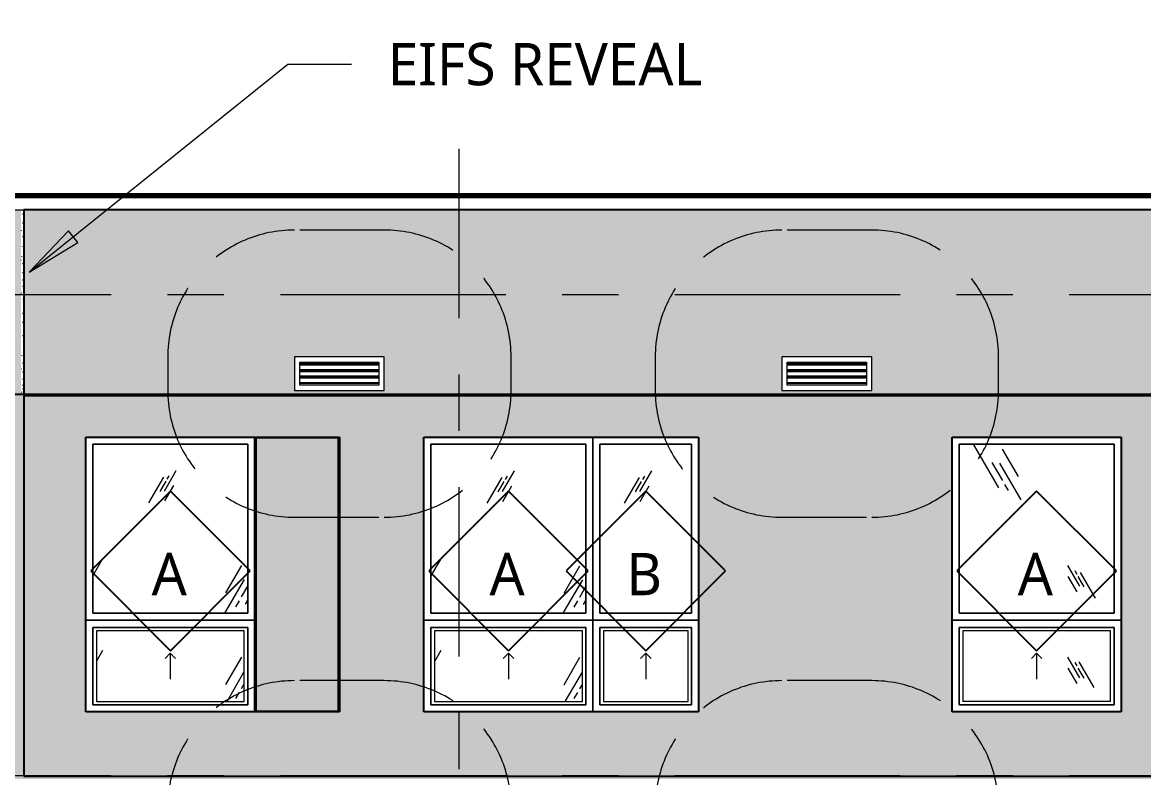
# Model space of a CAD drawing. Header units: inches. Extents: x 6 to 15224, y -733 to 6300.
# Drawn here: x 10764.1 to 11082.5, y 5859.9 to 6074.2 of the extents above; entities that cross this region are included whole.
import ezdxf

# ---------------------------------------------------------------- set-up
doc = ezdxf.new("R2010")
doc.units = ezdxf.units.IN
doc.header["$MEASUREMENT"] = 0
for name, pattern in [('Center 1_2_', [112, 64, -16, 16, -16]), ('Center 3_8_', [96, 48, -16, 16, -16]), ('Hidden 3_16_', [36, 24, -12])]:
    doc.linetypes.add(name, pattern=pattern)
for name, color, linetype, lineweight in [('A-DETL', 90, 'Continuous', 13), ('A-FLOR-LEVL', 51, 'Continuous', 13), ('A-GENM', 13, 'Continuous', 18), ('A-GLAZ', 151, 'Continuous', 25), ('A-GLAZ-IDEN', 152, 'Continuous', 25), ('A-GLAZ-SILL', 1, 'Continuous', 18), ('A-WALL', 113, 'Continuous', 25), ('A-WALL-PATT', 111, 'Continuous', 25), ('G-ANNO-TEXT', 231, 'Continuous', 13), ('M-EQPM', 50, 'Continuous', 18), ('M-EQPM-HDLN', 50, 'Hidden 3_16_', 13), ('S-GRID', 1, 'Continuous', 13)]:
    doc.layers.add(name, color=color, linetype=linetype, lineweight=lineweight)
doc.styles.add('Open Sans_5', font='OpenSans-Regular.ttf', dxfattribs={"height": 12})
pattern_1 = [(0, (10796.0429, 0), (5.12, 1.28), [0.16896, -3.671, 0.16896, -3.671, -20.48]), (0, (10796.0429, 0), (5.12, 1.28), [-7.68, 0.16896, -7.511, 0.16896, -3.671, -8.96]), (0, (10796.0429, 0), (5.12, 1.28), [-19.2, 0.16896, -2.391, 0.16896, -6.231]), (120, (10797.9629, 0.64), (-3.66851252, 3.79405007), [0.16896, -3.671, 0.16896, -3.671, -20.48]), (120, (10797.9629, 0.64), (-3.66851252, 3.79405007), [-7.68, 0.16896, -7.511, 0.16896, -3.671, -8.96]), (120, (10797.9629, 0.64), (-3.66851252, 3.79405007), [-19.2, 0.16896, -2.391, 0.16896, -6.231]), (240, (10798.6029, 3.2), (-1.45148748, -5.07405007), [0.16896, -3.671, 0.16896, -3.671, -20.48]), (240, (10798.6029, 3.2), (-1.45148748, -5.07405007), [-7.68, 0.16896, -7.511, 0.16896, -3.671, -8.96]), (240, (10798.6029, 3.2), (-1.45148748, -5.07405007), [-19.2, 0.16896, -2.391, 0.16896, -6.231])]

# ---------------------------------------------------------------- blocks, each defined once
blk = doc.blocks.new('1-2 WD Adaptive - 2_-6_x6_-6_-V166-EAST ELEVATION')
at = {"layer": 'A-GLAZ', "lineweight": 13}
h = blk.add_hatch(dxfattribs=at)
h.set_pattern_fill('FP_348', color=256, style=0, pattern_type=2)
h.set_pattern_definition([(59.808, (2604.497, 5432.806), (144.0017, 239.99866), [9, -754.581]), (59.808, (2603.763, 5426.193), (144.0017, 239.99866), [12, -751.581]), (59.808, (2608.948, 5431.623), (144.0017, 239.99866), [6, -757.581]), (59.808, (2607.359, 5428.844), (144.0017, 239.99866), [2, -761.581]), (59.808, (2610.054, 5429.598), (144.0017, 239.99866), [15, -748.581]), (59.808, (2635.472, 5399.404), (144.0017, 239.99866), [5.063, -758.519]), (59.808, (2635.031, 5401.668), (144.0017, 239.99866), [6.75, -756.831]), (59.808, (2633.822, 5401.525), (144.0017, 239.99866), [3.375, -760.206]), (59.808, (2635.853, 5405.029), (144.0017, 239.99866), [1.125, -762.456]), (59.808, (2630.639, 5398.297), (144.0017, 239.99866), [8.437, -755.144])])
h.paths.add_polyline_path([(2584, 5395), (2610, 5395), (2610, 5443), (2584, 5443), (2584, 5421)])
at = {"layer": 'A-GLAZ-SILL', "lineweight": 13}
h = blk.add_hatch(dxfattribs=at)
h.set_pattern_fill('FP_347', color=256, style=0, pattern_type=2)
h.set_pattern_definition([(59.808, (2604.497, 5406.806), (144.0017, 239.99866), [9, -754.581]), (59.808, (2603.763, 5400.193), (144.0017, 239.99866), [12, -751.581]), (59.808, (2608.948, 5405.623), (144.0017, 239.99866), [6, -757.581]), (59.808, (2607.359, 5402.844), (144.0017, 239.99866), [2, -761.581]), (59.808, (2610.054, 5403.598), (144.0017, 239.99866), [15, -748.581]), (59.808, (2635.472, 5373.404), (144.0017, 239.99866), [5.063, -758.519]), (59.808, (2635.031, 5375.668), (144.0017, 239.99866), [6.75, -756.831]), (59.808, (2633.822, 5375.525), (144.0017, 239.99866), [3.375, -760.206]), (59.808, (2635.853, 5379.029), (144.0017, 239.99866), [1.125, -762.456]), (59.808, (2630.639, 5372.297), (144.0017, 239.99866), [8.438, -755.144])])
h.paths.add_polyline_path([(2598.29, 5370), (2609, 5370), (2609, 5390), (2585, 5390), (2585, 5370)])
at = {"layer": 'A-GLAZ', "lineweight": 13}
for p, q in [((2582, 5393), (2582, 5445)), ((2582, 5445), (2612, 5445)), ((2582, 5367), (2582, 5445)), ((2612, 5445), (2612, 5367)), ((2610, 5443), (2584, 5443)), ((2584, 5443), (2584, 5395)), ((2610, 5395), (2610, 5443)), ((2584, 5395), (2610, 5395)), ((2582, 5367), (2582, 5393)), ((2582, 5393), (2612, 5393)), ((2612, 5393), (2582, 5393)), ((2610, 5391), (2584, 5391)), ((2584, 5391), (2584, 5369)), ((2610, 5369), (2610, 5391)), ((2584, 5369), (2610, 5369)), ((2612, 5367), (2582, 5367))]:
    blk.add_line(p, q, dxfattribs=at)
at = {"layer": 'A-GLAZ', "linetype": 'Hidden 3_16_', "lineweight": 13}
for q in [(2595.5, 5382.17), (2598.5, 5382.17), (2597, 5376.33)]:
    blk.add_line((2597, 5383.67), q, dxfattribs=at)
at = {"layer": 'A-GLAZ-SILL'}
for p, q in [((2584, 5443), (2610, 5443)), ((2584, 5395), (2584, 5443)), ((2610, 5443), (2584, 5443)), ((2584, 5443), (2584, 5395)), ((2610, 5443), (2610, 5395)), ((2610, 5395), (2610, 5443)), ((2610, 5395), (2584, 5395)), ((2584, 5395), (2610, 5395)), ((2584, 5391), (2610, 5391)), ((2584, 5369), (2584, 5391)), ((2610, 5391), (2584, 5391)), ((2584, 5391), (2584, 5369)), ((2609, 5390), (2585, 5390)), ((2585, 5390), (2585, 5370)), ((2609, 5370), (2609, 5390)), ((2610, 5391), (2610, 5369)), ((2610, 5369), (2610, 5391)), ((2610, 5369), (2584, 5369)), ((2584, 5369), (2610, 5369)), ((2585, 5370), (2609, 5370))]:
    blk.add_line(p, q, dxfattribs=at)
blk = doc.blocks.new('1-2 WD Adaptive - 4-0_x6_-6_-V167-EAST ELEVATION')
at = {"layer": 'A-GLAZ', "lineweight": 13}
h = blk.add_hatch(dxfattribs=at)
h.set_pattern_fill('FP_350', color=256, style=0, pattern_type=2)
h.set_pattern_definition([(59.808, (2565.497, 5432.806), (144.0017, 239.99866), [9, -754.581]), (59.808, (2564.763, 5426.193), (144.0017, 239.99866), [12, -751.581]), (59.808, (2569.948, 5431.623), (144.0017, 239.99866), [6, -757.581]), (59.808, (2568.359, 5428.844), (144.0017, 239.99866), [2, -761.581]), (59.808, (2571.054, 5429.598), (144.0017, 239.99866), [15, -748.581]), (59.808, (2596.472, 5399.404), (144.0017, 239.99866), [5.063, -758.519]), (59.808, (2596.031, 5401.668), (144.0017, 239.99866), [6.75, -756.831]), (59.808, (2594.822, 5401.525), (144.0017, 239.99866), [3.375, -760.206]), (59.808, (2596.853, 5405.029), (144.0017, 239.99866), [1.125, -762.456]), (59.808, (2591.639, 5398.297), (144.0017, 239.99866), [8.437, -755.144])])
h.paths.add_polyline_path([(2580, 5395), (2580, 5443), (2536, 5443), (2536, 5395)])
at = {"layer": 'A-GLAZ-SILL', "lineweight": 13}
h = blk.add_hatch(dxfattribs=at)
h.set_pattern_fill('FP_349', color=256, style=0, pattern_type=2)
h.set_pattern_definition([(59.808, (2565.497, 5406.806), (144.0017, 239.99866), [9, -754.581]), (59.808, (2564.763, 5400.193), (144.0017, 239.99866), [12, -751.581]), (59.808, (2569.948, 5405.623), (144.0017, 239.99866), [6, -757.581]), (59.808, (2568.359, 5402.844), (144.0017, 239.99866), [2, -761.581]), (59.808, (2571.054, 5403.598), (144.0017, 239.99866), [15, -748.581]), (59.808, (2596.472, 5373.404), (144.0017, 239.99866), [5.063, -758.519]), (59.808, (2596.031, 5375.668), (144.0017, 239.99866), [6.75, -756.831]), (59.808, (2594.822, 5375.525), (144.0017, 239.99866), [3.375, -760.206]), (59.808, (2596.853, 5379.029), (144.0017, 239.99866), [1.125, -762.456]), (59.808, (2591.639, 5372.297), (144.0017, 239.99866), [8.438, -755.144])])
h.paths.add_polyline_path([(2557, 5370), (2579, 5370), (2579, 5390), (2537, 5390), (2537, 5370)])
at = {"layer": 'A-GLAZ', "lineweight": 13}
for p, q in [((2534, 5445), (2582, 5445)), ((2534, 5367), (2534, 5445)), ((2582, 5445), (2582, 5393)), ((2582, 5445), (2582, 5367)), ((2580, 5443), (2536, 5443)), ((2536, 5443), (2536, 5395)), ((2580, 5395), (2580, 5443)), ((2536, 5395), (2580, 5395)), ((2534, 5393), (2582, 5393)), ((2582, 5393), (2534, 5393)), ((2580, 5391), (2536, 5391)), ((2536, 5391), (2536, 5369)), ((2580, 5369), (2580, 5391)), ((2582, 5393), (2582, 5367)), ((2536, 5369), (2580, 5369)), ((2582, 5367), (2534, 5367))]:
    blk.add_line(p, q, dxfattribs=at)
at = {"layer": 'A-GLAZ', "linetype": 'Hidden 3_16_', "lineweight": 13}
for q in [(2556.5, 5382.17), (2559.5, 5382.17), (2558, 5376.33)]:
    blk.add_line((2558, 5383.67), q, dxfattribs=at)
at = {"layer": 'A-GLAZ-SILL'}
for p, q in [((2536, 5443), (2580, 5443)), ((2536, 5395), (2536, 5443)), ((2580, 5443), (2536, 5443)), ((2536, 5443), (2536, 5395)), ((2580, 5443), (2580, 5395)), ((2580, 5395), (2580, 5443)), ((2580, 5395), (2536, 5395)), ((2536, 5395), (2580, 5395)), ((2536, 5391), (2580, 5391)), ((2536, 5369), (2536, 5391)), ((2580, 5391), (2536, 5391)), ((2536, 5391), (2536, 5369)), ((2579, 5390), (2537, 5390)), ((2537, 5390), (2537, 5370)), ((2579, 5370), (2579, 5390)), ((2580, 5391), (2580, 5369)), ((2580, 5369), (2580, 5391)), ((2580, 5369), (2536, 5369)), ((2536, 5369), (2580, 5369)), ((2537, 5370), (2579, 5370))]:
    blk.add_line(p, q, dxfattribs=at)
blk = doc.blocks.new('1-2 WD Adaptive-Color Side Panel-TS - 4-0_x6_-6_-17821693-EAST ELEVATION')
at = {"layer": 'A-GLAZ', "lineweight": 13}
blk.add_hatch(color=256, dxfattribs=at).paths.add_polyline_path([(3317.11, 5367.25), (3325.75, 5367.25), (3325.75, 5444.75), (3302.25, 5444.75), (3302.25, 5367.25)])
h = blk.add_hatch(dxfattribs=at)
h.set_pattern_fill('FP_342', color=256, style=0, pattern_type=2)
h.set_pattern_definition([(59.808, (3285.497, 5432.806), (144.0017, 239.99866), [9, -754.581]), (59.808, (3284.763, 5426.193), (144.0017, 239.99866), [12, -751.581]), (59.808, (3289.948, 5431.623), (144.0017, 239.99866), [6, -757.581]), (59.808, (3288.359, 5428.844), (144.0017, 239.99866), [2, -761.581]), (59.808, (3291.054, 5429.598), (144.0017, 239.99866), [15, -748.581]), (59.808, (3316.472, 5399.404), (144.0017, 239.99866), [5.063, -758.519]), (59.808, (3316.031, 5401.668), (144.0017, 239.99866), [6.75, -756.831]), (59.808, (3314.822, 5401.525), (144.0017, 239.99866), [3.375, -760.206]), (59.808, (3316.853, 5405.029), (144.0017, 239.99866), [1.125, -762.456]), (59.808, (3311.639, 5398.297), (144.0017, 239.99866), [8.437, -755.144])])
h.paths.add_polyline_path([(3300, 5395), (3300, 5443), (3256, 5443), (3256, 5395)])
at = {"layer": 'A-GLAZ-SILL', "lineweight": 13}
h = blk.add_hatch(dxfattribs=at)
h.set_pattern_fill('FP_341', color=256, style=0, pattern_type=2)
h.set_pattern_definition([(59.808, (3285.497, 5406.806), (144.0017, 239.99866), [9, -754.581]), (59.808, (3284.763, 5400.193), (144.0017, 239.99866), [12, -751.581]), (59.808, (3289.948, 5405.623), (144.0017, 239.99866), [6, -757.581]), (59.808, (3288.359, 5402.844), (144.0017, 239.99866), [2, -761.581]), (59.808, (3291.054, 5403.598), (144.0017, 239.99866), [15, -748.581]), (59.808, (3316.472, 5373.404), (144.0017, 239.99866), [5.063, -758.519]), (59.808, (3316.031, 5375.668), (144.0017, 239.99866), [6.75, -756.831]), (59.808, (3314.822, 5375.525), (144.0017, 239.99866), [3.375, -760.206]), (59.808, (3316.853, 5379.029), (144.0017, 239.99866), [1.125, -762.456]), (59.808, (3311.639, 5372.297), (144.0017, 239.99866), [8.438, -755.144])])
h.paths.add_polyline_path([(3277, 5370), (3299, 5370), (3299, 5390), (3257, 5390), (3257, 5370)])
at = {"layer": 'A-GLAZ', "lineweight": 13}
for p, q in [((3254, 5367), (3254, 5445)), ((3254, 5445), (3302, 5445)), ((3302, 5445), (3302, 5367)), ((3300, 5443), (3256, 5443)), ((3256, 5443), (3256, 5395)), ((3300, 5395), (3300, 5443)), ((3256, 5395), (3300, 5395)), ((3254, 5393), (3302, 5393)), ((3302, 5393), (3254, 5393)), ((3300, 5391), (3256, 5391)), ((3256, 5391), (3256, 5369)), ((3300, 5369), (3300, 5391)), ((3256, 5369), (3300, 5369)), ((3302, 5367), (3254, 5367))]:
    blk.add_line(p, q, dxfattribs=at)
at = {"layer": 'A-GLAZ'}
for p, q in [((3325.75, 5444.75), (3302.25, 5444.75)), ((3302.25, 5444.75), (3302.25, 5367.25)), ((3325.75, 5367.25), (3325.75, 5444.75)), ((3302.25, 5367.25), (3325.75, 5367.25))]:
    blk.add_line(p, q, dxfattribs=at)
at = {"layer": 'A-GLAZ', "linetype": 'Hidden 3_16_', "lineweight": 13}
for q in [(3276.5, 5382.17), (3279.5, 5382.17), (3278, 5376.33)]:
    blk.add_line((3278, 5383.67), q, dxfattribs=at)
at = {"layer": 'A-GLAZ-SILL'}
for p, q in [((3256, 5443), (3300, 5443)), ((3256, 5395), (3256, 5443)), ((3300, 5443), (3256, 5443)), ((3256, 5443), (3256, 5395)), ((3300, 5443), (3300, 5395)), ((3300, 5395), (3300, 5443)), ((3300, 5395), (3256, 5395)), ((3256, 5395), (3300, 5395)), ((3256, 5391), (3300, 5391)), ((3256, 5369), (3256, 5391)), ((3300, 5391), (3256, 5391)), ((3256, 5391), (3256, 5369)), ((3299, 5390), (3257, 5390)), ((3257, 5390), (3257, 5370)), ((3299, 5370), (3299, 5390)), ((3300, 5391), (3300, 5369)), ((3300, 5369), (3300, 5391)), ((3300, 5369), (3256, 5369)), ((3256, 5369), (3300, 5369)), ((3257, 5370), (3299, 5370))]:
    blk.add_line(p, q, dxfattribs=at)
blk = doc.blocks.new('1-2 WD Adaptive - 4-0_x6_-6_-17821694-EAST ELEVATION')
at = {"layer": 'A-GLAZ', "lineweight": 13}
h = blk.add_hatch(dxfattribs=at)
h.set_pattern_fill('FP_376', color=256, style=0, pattern_type=2)
h.set_pattern_definition([(120.192, (2166.503, 5944.306), (-144.0017, 239.99866), [9, -754.581]), (120.192, (2167.237, 5937.693), (-144.0017, 239.99866), [12, -751.581]), (120.192, (2162.052, 5943.123), (-144.0017, 239.99866), [6, -757.581]), (120.192, (2163.641, 5940.344), (-144.0017, 239.99866), [2, -761.581]), (120.192, (2160.946, 5941.098), (-144.0017, 239.99866), [15, -748.581]), (120.192, (2135.528, 5910.904), (-144.0017, 239.99866), [5.063, -758.519]), (120.192, (2135.969, 5913.168), (-144.0017, 239.99866), [6.75, -756.831]), (120.192, (2137.178, 5913.025), (-144.0017, 239.99866), [3.375, -760.206]), (120.192, (2135.147, 5916.529), (-144.0017, 239.99866), [1.125, -762.456]), (120.192, (2140.361, 5909.797), (-144.0017, 239.99866), [8.437, -755.144])])
h.paths.add_polyline_path([(2152, 5906.5), (2196, 5906.5), (2196, 5954.5), (2152, 5954.5), (2152, 5910.5)])
at = {"layer": 'A-GLAZ-SILL', "lineweight": 13}
h = blk.add_hatch(dxfattribs=at)
h.set_pattern_fill('FP_375', color=256, style=0, pattern_type=2)
h.set_pattern_definition([(120.192, (2166.503, 5918.306), (-144.0017, 239.99866), [9, -754.581]), (120.192, (2167.237, 5911.693), (-144.0017, 239.99866), [12, -751.581]), (120.192, (2162.052, 5917.123), (-144.0017, 239.99866), [6, -757.581]), (120.192, (2163.641, 5914.344), (-144.0017, 239.99866), [2, -761.581]), (120.192, (2160.946, 5915.098), (-144.0017, 239.99866), [15, -748.581]), (120.192, (2135.528, 5884.904), (-144.0017, 239.99866), [5.063, -758.519]), (120.192, (2135.969, 5887.168), (-144.0017, 239.99866), [6.75, -756.831]), (120.192, (2137.178, 5887.025), (-144.0017, 239.99866), [3.375, -760.206]), (120.192, (2135.147, 5890.529), (-144.0017, 239.99866), [1.125, -762.456]), (120.192, (2140.361, 5883.797), (-144.0017, 239.99866), [8.438, -755.144])])
h.paths.add_polyline_path([(2175, 5881.5), (2195, 5881.5), (2195, 5901.5), (2153, 5901.5), (2153, 5881.5), (2173, 5881.5)])
at = {"layer": 'A-GLAZ', "lineweight": 13}
for p, q in [((2198, 5956.5), (2150, 5956.5)), ((2150, 5956.5), (2150, 5878.5)), ((2152, 5954.5), (2152, 5906.5)), ((2196, 5954.5), (2152, 5954.5)), ((2196, 5906.5), (2196, 5954.5)), ((2198, 5878.5), (2198, 5956.5)), ((2152, 5906.5), (2196, 5906.5)), ((2198, 5904.5), (2150, 5904.5)), ((2150, 5904.5), (2198, 5904.5)), ((2152, 5902.5), (2152, 5880.5)), ((2196, 5902.5), (2152, 5902.5)), ((2196, 5880.5), (2196, 5902.5)), ((2152, 5880.5), (2196, 5880.5)), ((2150, 5878.5), (2198, 5878.5))]:
    blk.add_line(p, q, dxfattribs=at)
at = {"layer": 'A-GLAZ', "linetype": 'Hidden 3_16_', "lineweight": 13}
for q in [(2172.5, 5893.67), (2175.5, 5893.67), (2174, 5887.83)]:
    blk.add_line((2174, 5895.17), q, dxfattribs=at)
at = {"layer": 'A-GLAZ-SILL'}
for p, q in [((2152, 5954.5), (2196, 5954.5)), ((2152, 5906.5), (2152, 5954.5)), ((2196, 5954.5), (2152, 5954.5)), ((2152, 5954.5), (2152, 5906.5)), ((2196, 5954.5), (2196, 5906.5)), ((2196, 5906.5), (2196, 5954.5)), ((2196, 5906.5), (2152, 5906.5)), ((2152, 5906.5), (2196, 5906.5)), ((2152, 5902.5), (2196, 5902.5)), ((2152, 5880.5), (2152, 5902.5)), ((2196, 5902.5), (2152, 5902.5)), ((2152, 5902.5), (2152, 5880.5)), ((2196, 5902.5), (2196, 5880.5)), ((2196, 5880.5), (2196, 5902.5)), ((2153, 5901.5), (2153, 5881.5)), ((2195, 5901.5), (2153, 5901.5)), ((2195, 5881.5), (2195, 5901.5)), ((2196, 5880.5), (2152, 5880.5)), ((2152, 5880.5), (2196, 5880.5)), ((2195, 5881.5), (2153, 5881.5))]:
    blk.add_line(p, q, dxfattribs=at)
blk = doc.blocks.new('ME Louvers w Trim-AM - 24_ x 8_-17810076-EAST ELEVATION')
at = {"layer": 'A-GENM', "lineweight": 13}
for p, q in [((355.25, 5465.75), (332.75, 5465.75)), ((332.75, 5465.48), (355.25, 5465.48)), ((355.25, 5464.1), (332.75, 5464.1)), ((355.25, 5463.95), (332.75, 5463.95)), ((355.25, 5463.9), (332.75, 5463.9)), ((332.75, 5463.63), (355.25, 5463.63)), ((355.25, 5462.25), (332.75, 5462.25)), ((355.25, 5462.1), (332.75, 5462.1)), ((355.25, 5462.05), (332.75, 5462.05)), ((332.75, 5461.78), (355.25, 5461.78)), ((355.25, 5460.4), (332.75, 5460.4)), ((355.25, 5460.25), (332.75, 5460.25))]:
    blk.add_line(p, q, dxfattribs=at)
at = {"layer": 'M-EQPM'}
for p, q in [((331.25, 5467.75), (331.25, 5458.25)), ((356.75, 5467.75), (331.25, 5467.75)), ((356.75, 5458.25), (356.75, 5467.75)), ((332.75, 5466.25), (355.25, 5466.25)), ((332.75, 5459.75), (332.75, 5466.25)), ((355.25, 5466.25), (355.25, 5459.75)), ((331.25, 5458.25), (356.75, 5458.25)), ((355.25, 5459.75), (332.75, 5459.75))]:
    blk.add_line(p, q, dxfattribs=at)
at = {"layer": 'M-EQPM-HDLN'}
for p, q in [((356.75, 5503.75), (331.25, 5503.75)), ((295.25, 5467.75), (295.25, 5458.25)), ((392.75, 5458.25), (392.75, 5467.75)), ((331.25, 5422.25), (356.75, 5422.25))]:
    blk.add_line(p, q, dxfattribs=at)
for centre, start, end in [((331.25, 5467.75), 90, 180), ((356.75, 5467.75), 0, 90), ((331.25, 5458.25), 180, 270), ((356.75, 5458.25), 270, 360)]:
    blk.add_arc(centre, 36, start, end, dxfattribs=at)
blk = doc.blocks.new('TAG Window-AM - Standard-51685-EAST ELEVATION')
at = {"layer": 'A-GLAZ-IDEN'}
for p, q in [((3827, 5941.13), (3804.37, 5918.5)), ((3849.63, 5918.5), (3827, 5941.13)), ((3804.37, 5918.5), (3827, 5895.87)), ((3827, 5895.87), (3849.63, 5918.5))]:
    blk.add_line(p, q, dxfattribs=at)

msp = doc.modelspace()

# ---------------------------------------------------------------- hatches: boundary and pattern name
at = {"layer": 'A-WALL-PATT', "lineweight": 13}
h = msp.add_hatch(dxfattribs=at)
h.set_pattern_fill('FP_310', color=256, style=0, pattern_type=2)
h.set_pattern_definition(pattern_1)
h.paths.add_polyline_path([(10463.51838735, 5968.625), (10763.74192555, 5968.625), (10763.74192555, 6021), (9889.11692555, 6021), (9889.11692555, 5968.625), (10447.18155402, 5968.625)])
h.paths.add_polyline_path([(8993.20338735, 5968.625), (9023.36692555, 5968.625), (9023.36692555, 6021), (8815.17942555, 6021), (8815.17942555, 5969.375), (8816.17942555, 5969.375), (8816.17942555, 5968.625)])
h.paths.add_polyline_path([(12348.55442555, 5968.625), (12348.55442555, 6021), (11659.92942555, 6021), (11659.92942555, 5968.625), (12325.91738735, 5968.625)])
h.paths.add_polyline_path([(9024.11692555, 5968.625), (9888.36692555, 5968.625), (9888.36692555, 6021), (9024.11692555, 6021), (9024.11692555, 5994.74123849)])
h.paths.add_polyline_path([(11659.17942555, 5968.625), (11659.17942555, 6021), (10764.49192555, 6021), (10764.49192555, 5968.625), (11656.10722069, 5968.625)])
h.paths.add_polyline_path([(10253.80442555, 5969.75), (10229.80442555, 5969.75), (10229.80442555, 5979.25), (10255.30442555, 5979.25), (10255.30442555, 5969.75)])
h.paths.add_polyline_path([(9053.80442555, 5969.75), (9053.80442555, 5979.25), (9079.30442555, 5979.25), (9079.30442555, 5969.75), (9055.30442555, 5969.75)])
h.paths.add_polyline_path([(11867.80442555, 5969.75), (11843.80442555, 5969.75), (11843.80442555, 5979.25), (11869.30442555, 5979.25), (11869.30442555, 5969.75), (11868.48605402, 5969.75)])
h.paths.add_polyline_path([(11291.80442555, 5969.75), (11267.80442555, 5969.75), (11267.80442555, 5979.25), (11293.30442555, 5979.25), (11293.30442555, 5969.75)])
h.paths.add_polyline_path([(12083.80442555, 5969.75), (12083.80442555, 5979.25), (12109.30442555, 5979.25), (12109.30442555, 5969.75), (12085.30442555, 5969.75)])
h.paths.add_polyline_path([(11597.80442555, 5969.75), (11597.80442555, 5979.25), (11623.30442555, 5979.25), (11623.30442555, 5969.75), (11599.30442555, 5969.75)])
h.paths.add_polyline_path([(10043.80442555, 5969.75), (10019.80442555, 5969.75), (10019.80442555, 5979.25), (10045.30442555, 5979.25), (10045.30442555, 5969.75)])
h.paths.add_polyline_path([(12227.89638735, 5969.75), (12203.80442555, 5969.75585938), (12203.80442555, 5979.25), (12229.30442555, 5979.25), (12229.30442555, 5969.75)])
h.paths.add_polyline_path([(10577.80442555, 5969.75), (10577.80442555, 5979.25), (10603.30442555, 5979.25), (10603.30442555, 5969.75), (10577.87622069, 5969.75)])
h.paths.add_polyline_path([(9209.80442555, 5969.75), (9209.80442555, 5979.25), (9235.30442555, 5979.25), (9235.30442555, 5969.75), (9211.30442555, 5969.75)])
h.paths.add_polyline_path([(9929.80442555, 5969.75), (9905.80442555, 5969.75), (9905.80442555, 5979.25), (9931.30442555, 5979.25), (9931.30442555, 5969.75)])
h.paths.add_polyline_path([(9557.80442555, 5969.75), (9557.80442555, 5979.25), (9583.30442555, 5979.25), (9583.30442555, 5969.75), (9559.30442555, 5969.75)])
h.paths.add_polyline_path([(11003.80442555, 5969.75), (10979.80442555, 5969.75), (10979.80442555, 5979.25), (11005.30442555, 5979.25), (11005.30442555, 5969.75)])
h.paths.add_polyline_path([(9713.80442555, 5969.75), (9689.80442555, 5969.75383741), (9689.80442555, 5979.25), (9715.30442555, 5979.25), (9715.30442555, 5969.75)])
h.paths.add_polyline_path([(10841.36692555, 5969.75), (10841.36692555, 5979.25), (10866.86692555, 5979.25), (10866.86692555, 5969.75), (10842.86692555, 5969.75)])
h.paths.add_polyline_path([(10349.16055402, 5969.75), (10337.80442555, 5969.75), (10337.80442555, 5979.25), (10363.30442555, 5979.25), (10363.30442555, 5969.75), (10361.80442555, 5969.75)])
h = msp.add_hatch(dxfattribs=at)
h.set_pattern_fill('FP_310', color=256, style=0, pattern_type=2)
h.set_pattern_definition(pattern_1)
h.paths.add_polyline_path([(10764.49192555, 5968.625), (10764.49192555, 6021), (10763.74192555, 6021), (10763.74192555, 5968.625)])
h = msp.add_hatch(dxfattribs=at)
h.set_pattern_fill('FP_310', color=256, style=0, pattern_type=2)
h.set_pattern_definition(pattern_1)
h.paths.add_polyline_path([(8856.11692555, 5859.5), (12348.55442555, 5859.5), (12348.55442555, 5860.25), (11659.92942555, 5860.25), (11659.92942555, 5878.5), (11659.17942555, 5878.5), (11659.17942555, 5860.25), (10764.49192555, 5860.25), (10764.49192555, 5968.25), (11659.17942555, 5968.25), (11659.17942555, 5956.5), (11659.92942555, 5956.5), (11659.92942555, 5968.25), (12348.55442555, 5968.25), (12348.55442555, 5968.625), (8815.17942555, 5968.625), (8815.17942555, 5968.25), (9023.36692555, 5968.25), (9023.36692555, 5956.5), (9024.11692555, 5956.5), (9024.11692555, 5968.25), (9888.36692555, 5968.25), (9888.36692555, 5956.5), (9889.11692555, 5956.5), (9889.11692555, 5968.25), (10763.74192555, 5968.25), (10763.74192555, 5860.25), (9889.11692555, 5860.25), (9889.11692555, 5878.5), (9888.36692555, 5878.5), (9888.36692555, 5860.25), (9024.11692555, 5860.25), (9024.11692555, 5878.5), (9023.36692555, 5878.5), (9023.36692555, 5860.25), (8816.17942555, 5860.25), (8816.17942555, 5859.5)])
h = msp.add_hatch(dxfattribs=at)
h.set_pattern_fill('FP_310', color=256, style=0, pattern_type=2)
h.set_pattern_definition(pattern_1)
h.paths.add_polyline_path([(8815.17942555, 5860.25), (9023.36692555, 5860.25), (9023.36692555, 5878.5), (8952.11692555, 5878.5), (8952.11692555, 5956.5), (9023.36692555, 5956.5), (9023.36692555, 5968.25), (8815.17942555, 5968.25), (8815.17942555, 5956.62990516)])
h.paths.add_polyline_path([(9024.11692555, 5860.25), (9888.36692555, 5860.25), (9888.36692555, 5878.5), (9811.11692555, 5878.5), (9811.11692555, 5956.5), (9888.36692555, 5956.5), (9888.36692555, 5968.25), (9024.11692555, 5968.25), (9024.11692555, 5880.40723849)])
h.paths.add_polyline_path([(11411.05472069, 5860.25), (11659.17942555, 5860.25), (11659.17942555, 5878.5), (11659.11692555, 5878.5), (11659.11692555, 5956.5), (11659.17942555, 5956.5), (11659.17942555, 5968.25), (10764.49192555, 5968.25), (10764.49192555, 5860.25), (11345.70738735, 5860.25)])
h.paths.add_polyline_path([(12348.55442555, 5860.25), (12348.55442555, 5968.25), (11659.92942555, 5968.25), (11659.92942555, 5956.5), (11707.11692555, 5956.5), (11707.11692555, 5878.5), (11659.92942555, 5878.5), (11659.92942555, 5860.25), (12325.91738735, 5860.25)])
h.paths.add_polyline_path([(9889.11692555, 5860.25), (10763.74192555, 5860.25), (10763.74192555, 5968.25), (9889.11692555, 5968.25), (9889.11692555, 5861.35157183)])
h.paths.add_polyline_path([(12228.11692555, 5878.5), (12228.11692555, 5956.5), (12330.11692555, 5956.5), (12330.11692555, 5878.5), (12260.57005402, 5878.5)])
h.paths.add_polyline_path([(11988.61692555, 5878.5), (11988.61692555, 5956.5), (12060.61692555, 5956.5), (12060.61692555, 5878.5), (11999.18072069, 5878.5)])
h.paths.add_polyline_path([(11574.42305402, 5878.5), (11514.11692555, 5878.5), (11514.11692555, 5956.5), (11586.11692555, 5956.5), (11586.11692555, 5878.5)])
h.paths.add_polyline_path([(12162.54905402, 5878.5), (12132.11692555, 5878.5), (12132.11692555, 5956.5), (12180.11692555, 5956.5), (12180.11692555, 5878.5)])
h.paths.add_polyline_path([(11803.13872069, 5878.5), (11742.11692555, 5878.5), (11742.11692555, 5956.5), (11820.11692555, 5956.5), (11820.11692555, 5878.5)])
h.paths.add_polyline_path([(11892.11692555, 5878.5), (11892.11692555, 5956.5), (11940.11692555, 5956.5), (11940.11692555, 5878.5), (11933.83338735, 5878.5)])
h.paths.add_polyline_path([(11244.11692555, 5878.5), (11172.11692555, 5878.5), (11172.11692555, 5956.5), (11244.11692555, 5956.5), (11244.11692555, 5880.40723849)])
h.paths.add_polyline_path([(11490.11692555, 5878.5), (11412.11692555, 5878.5), (11412.11692555, 5956.5), (11490.11692555, 5956.5), (11490.11692555, 5880.40723849)])
h.paths.add_polyline_path([(11316.11692555, 5878.5), (11316.11692555, 5956.5), (11364.11692555, 5956.5), (11364.11692555, 5878.5), (11345.70738735, 5878.5)])
h.paths.add_polyline_path([(10953.62338735, 5878.5), (10878.11692555, 5878.5), (10878.11692555, 5956.5), (10956.11692555, 5956.5), (10956.11692555, 5878.5)])
h.paths.add_polyline_path([(10790.25505402, 5878.5), (10782.11692555, 5878.5), (10782.11692555, 5956.5), (10854.11692555, 5956.5), (10854.11692555, 5878.5), (10822.92872069, 5878.5)])
h.paths.add_polyline_path([(11148.11692555, 5878.5), (11100.11692555, 5878.5), (11100.11692555, 5956.5), (11148.11692555, 5956.5), (11148.11692555, 5880.40723849)])
h.paths.add_polyline_path([(10698.11692555, 5878.5), (10698.11692555, 5956.5), (10746.11692555, 5956.5), (10746.11692555, 5878.5)])
h.paths.add_polyline_path([(11076.11692555, 5878.5), (11028.11692555, 5878.5), (11028.11692555, 5956.5), (11076.11692555, 5956.5), (11076.11692555, 5880.40723849)])
h.paths.add_polyline_path([(10380.11692555, 5878.5), (10380.11692555, 5956.5), (10458.11692555, 5956.5), (10458.11692555, 5878.5), (10430.84472069, 5878.5)])
h.paths.add_polyline_path([(10674.11692555, 5878.5), (10626.11692555, 5878.5), (10626.11692555, 5956.5), (10674.11692555, 5956.5), (10674.11692555, 5880.40723849)])
h.paths.add_polyline_path([(10482.11692555, 5878.5), (10482.11692555, 5956.5), (10554.11692555, 5956.5), (10554.11692555, 5878.5), (10496.19205402, 5878.5)])
h.paths.add_polyline_path([(9319.94005402, 5878.5), (9258.11692555, 5878.5), (9258.11692555, 5956.5), (9330.11692555, 5956.5), (9330.11692555, 5878.5)])
h.paths.add_polyline_path([(10272.11692555, 5878.5), (10272.11692555, 5956.5), (10320.11692555, 5956.5), (10320.11692555, 5878.5), (10300.15005402, 5878.5)])
h.paths.add_polyline_path([(10020.11692555, 5878.5), (9948.11692555, 5878.5), (9948.11692555, 5956.5), (10020.11692555, 5956.5), (10020.11692555, 5880.40723849)])
h.paths.add_polyline_path([(10116.11692555, 5878.5), (10068.11692555, 5878.5), (10068.11692555, 5956.5), (10116.11692555, 5956.5), (10116.11692555, 5880.40723849)])
h.paths.add_polyline_path([(10212.11692555, 5878.5), (10164.11692555, 5878.5), (10164.11692555, 5956.5), (10212.11692555, 5956.5), (10212.11692555, 5880.40723849)])
h.paths.add_polyline_path([(9614.00305402, 5878.5), (9594.11692555, 5878.5), (9594.11692555, 5956.5), (9666.11692555, 5956.5), (9666.11692555, 5878.5), (9646.67672069, 5878.5)])
h.paths.add_polyline_path([(9450.11692555, 5878.5), (9402.11692555, 5878.5), (9402.11692555, 5956.5), (9450.11692555, 5956.5), (9450.11692555, 5880.40723849)])
h.paths.add_polyline_path([(9777.37138735, 5878.5), (9739.11692555, 5878.5), (9739.11692555, 5956.5), (9787.11692555, 5956.5), (9787.11692555, 5878.5)])
h.paths.add_polyline_path([(9474.11692555, 5878.5), (9474.11692555, 5956.5), (9522.11692555, 5956.5), (9522.11692555, 5878.5), (9515.98205402, 5878.5)])
h.paths.add_polyline_path([(9186.11692555, 5878.5), (9108.11692555, 5878.5), (9108.11692555, 5956.5), (9186.11692555, 5956.5), (9186.11692555, 5880.40723849)])
h.paths.add_polyline_path([(8928.11692555, 5878.5), (8880.11692555, 5878.5), (8880.11692555, 5956.5), (8928.11692555, 5956.5), (8928.11692555, 5880.40723849)])
at = {"layer": 'G-ANNO-TEXT'}
msp.add_hatch(color=7, dxfattribs=at).paths.add_polyline_path([(10766.07284931, 6003.33037277), (10779.86430283, 6011.71087986), (10777.2253356, 6014.99481184)])

# ---------------------------------------------------------------- linework, layer by layer
at = {"layer": 'A-DETL', "lineweight": 70}
msp.add_line((12348.55442555, 6025), (8815.17942555, 6025), dxfattribs=at)
at = {"layer": 'A-FLOR-LEVL', "linetype": 'Center 1_2_'}
for p, q in [((8821.35523145, 5997), (13032.89411354, 5997)), ((8821.35523145, 5860.5), (13032.89411354, 5860.5))]:
    msp.add_line(p, q, dxfattribs=at)
at = {"layer": 'A-WALL', "lineweight": 18}
for p, q in [((8815.17942555, 6025), (12348.55442555, 6025)), ((9023.36692555, 6021), (11659.92942555, 6021))]:
    msp.add_line(p, q, dxfattribs=at)
at = {"layer": 'A-WALL'}
for p, q in [((11659.17942555, 6021), (10764.49192555, 6021)), ((10764.49192555, 6021), (10764.49192555, 5968.625)), ((12751.42942555, 5968.625), (9889.11692555, 5968.625)), ((10764.49192555, 5968.625), (10763.74192555, 5968.625)), ((11659.17942555, 5968.25), (10764.49192555, 5968.25)), ((10764.49192555, 5968.25), (10764.49192555, 5860.25)), ((10782.11692555, 5956.5), (10854.11692555, 5956.5)), ((10782.11692555, 5878.5), (10782.11692555, 5956.5)), ((10830.11692555, 5878.5), (10830.11692555, 5956.5)), ((10854.11692555, 5956.5), (10854.11692555, 5878.5)), ((10878.11692555, 5878.5), (10878.11692555, 5956.5)), ((10878.11692555, 5956.5), (10956.11692555, 5956.5)), ((10956.11692555, 5956.5), (10956.11692555, 5878.5)), ((11028.11692555, 5956.5), (11076.11692555, 5956.5)), ((11028.11692555, 5878.5), (11028.11692555, 5956.5)), ((11076.11692555, 5956.5), (11076.11692555, 5878.5)), ((10854.11692555, 5878.5), (10782.11692555, 5878.5)), ((10956.11692555, 5878.5), (10878.11692555, 5878.5)), ((11076.11692555, 5878.5), (11028.11692555, 5878.5)), ((10764.49192555, 5860.25), (11659.17942555, 5860.25))]:
    msp.add_line(p, q, dxfattribs=at)
at = {"layer": 'G-ANNO-TEXT', "color": 7}
for p, q in [((10766.07284931, 6003.33037277), (10839.50867992, 6062.34339487)), ((10839.50867992, 6062.34339487), (10857.56353891, 6062.34339487)), ((10777.2253356, 6014.99481184), (10766.07284931, 6003.33037277)), ((10779.86430283, 6011.71087986), (10777.2253356, 6014.99481184)), ((10766.07284931, 6003.33037277), (10779.86430283, 6011.71087986))]:
    msp.add_line(p, q, dxfattribs=at)
at = {"layer": 'S-GRID', "linetype": 'Center 3_8_'}
msp.add_line((10888.11692555, 5030.27796347), (10888.11692555, 6219.06052942), dxfattribs=at)

# ---------------------------------------------------------------- block references
at = {"layer": 'A-GLAZ', "lineweight": 13}
for name, p in [('1-2 WD Adaptive-Color Side Panel-TS - 4-0_x6_-6_-17821693-EAST ELEVATION', (7528.11692555, 511.5)), ('1-2 WD Adaptive - 4-0_x6_-6_-V167-EAST ELEVATION', (8344.11692555, 511.5)), ('1-2 WD Adaptive - 2_-6_x6_-6_-V166-EAST ELEVATION', (8344.11692555, 511.5))]:
    msp.add_blockref(name, p, dxfattribs=at)
at = {"layer": 'A-GLAZ'}
msp.add_blockref('1-2 WD Adaptive - 4-0_x6_-6_-17821694-EAST ELEVATION', (8878.11692555, 0), dxfattribs=at)
at = {"layer": 'A-GLAZ-IDEN'}
for p in [(6979.18468457, 0), (7075.11692555, 0), (7114.11692555, 0), (7225.11692555, 0)]:
    msp.add_blockref('TAG Window-AM - Standard-51685-EAST ELEVATION', p, dxfattribs=at)
at = {"layer": 'M-EQPM-HDLN'}
for p in [(10510.11692555, 511.5), (10648.55442555, 511.5), (10510.11692555, 383.625), (10648.55442555, 383.625)]:
    msp.add_blockref('ME Louvers w Trim-AM - 24_ x 8_-17810076-EAST ELEVATION', p, dxfattribs=at)

# ---------------------------------------------------------------- texts
at = {"layer": 'A-GLAZ-IDEN', "lineweight": 13, "char_height": 12, "attachment_point": 1, "style": 'Open Sans_5'}
for s, insert, width in [('A', (10800.81882586, 5923.63131631), 12.928), ('A', (10896.75106683, 5923.63131631), 12.928), ('B', (10935.57468888, 5923.63131631), 13.332), ('A', (11046.75106683, 5923.63131631), 12.928)]:
    msp.add_mtext(s, dxfattribs=dict(at, insert=insert, width=width))

# ---------------------------------------------------------------- next in the draw order: texts
at = {"layer": 'G-ANNO-TEXT', "color": 7, "insert": (10867.80353891, 6068.34339487), "char_height": 12, "width": 115.14, "attachment_point": 1, "style": 'Open Sans_5', "bg_fill": 3, "box_fill_scale": 1.25, "bg_fill_color": 256, "bg_fill_true_color": 13158600, "bg_fill_transparency": 0}
msp.add_mtext('EIFS REVEAL', dxfattribs=at)

doc.saveas('drawing.dxf')
